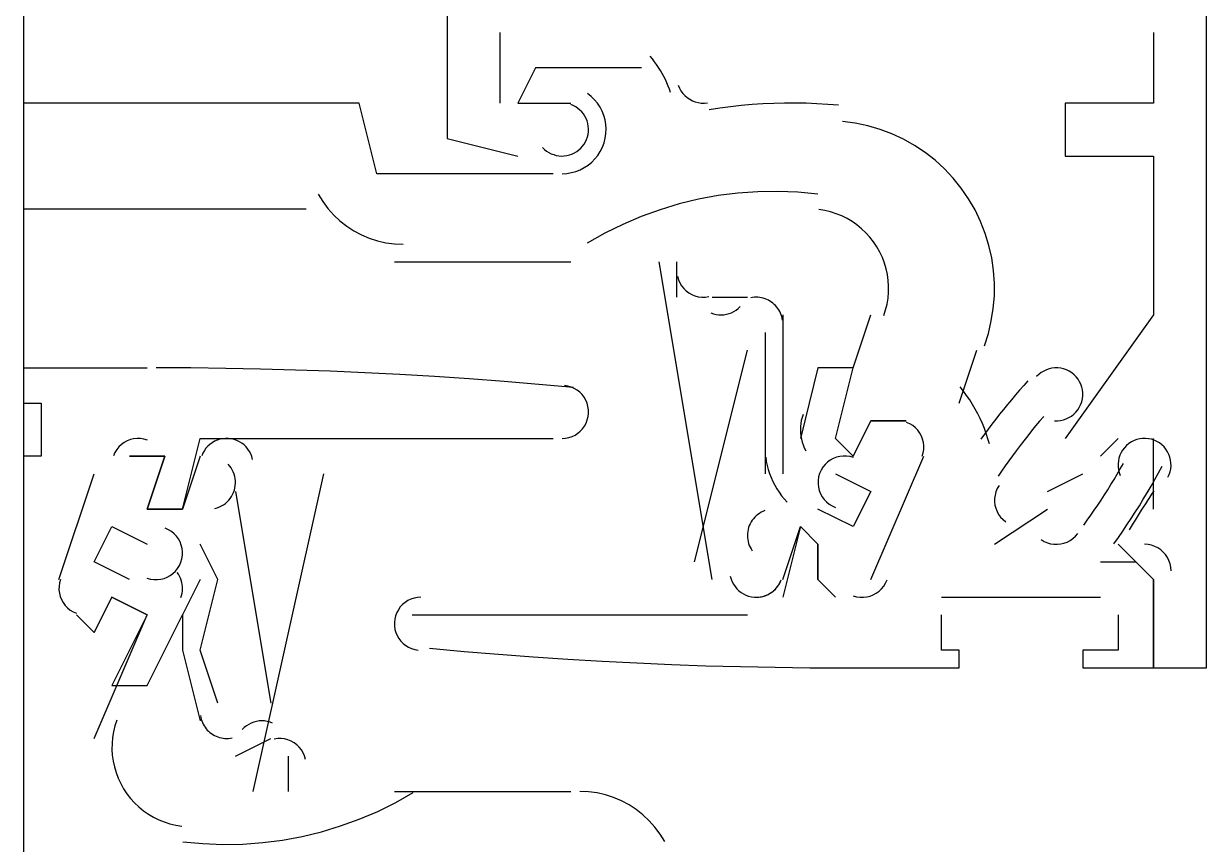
# Model space of a CAD drawing. Header units: millimetres. Extents: x 7649 to 34105, y 3983 to 25377.
# Drawn here: x 30396.74 to 30432.2, y 20746.69 to 20771.29 of the extents above; entities that cross this region are included whole.
import ezdxf

# ---------------------------------------------------------------- set-up
doc = ezdxf.new("R2010")
doc.units = ezdxf.units.MM

msp = doc.modelspace()

# ---------------------------------------------------------------- linework, layer by layer
at = {"layer": 'GEOMETRY', "color": 7}
for p, q in [((30432.19861, 20751.97639), (30432.19861, 20786.90139)), ((30409.44444, 20774.20139), (30409.44444, 20767.85139)), ((30411.03194, 20768.90972), (30411.03194, 20771.02639)), ((30430.61111, 20771.02639), (30430.61111, 20768.90972)), ((30415.59573, 20770.23196), (30415.53006, 20770.31353)), ((30415.65882, 20770.14852), (30415.59573, 20770.23196)), ((30415.71929, 20770.06329), (30415.65882, 20770.14852)), ((30412.09028, 20769.96806), (30411.56111, 20768.90972)), ((30415.26528, 20769.96806), (30412.09028, 20769.96806)), ((30415.7771, 20769.97631), (30415.71929, 20770.06329)), ((30415.83222, 20769.88766), (30415.7771, 20769.97631)), ((30415.88462, 20769.7974), (30415.83222, 20769.88766)), ((30415.93425, 20769.7056), (30415.88462, 20769.7974)), ((30415.98108, 20769.6123), (30415.93425, 20769.7056)), ((30416.02508, 20769.51759), (30415.98108, 20769.6123)), ((30416.06621, 20769.42151), (30416.02508, 20769.51759)), ((30416.10444, 20769.32415), (30416.06621, 20769.42151)), ((30416.36604, 20769.44742), (30416.40239, 20769.35861)), ((30413.75697, 20769.11005), (30413.64463, 20769.19837)), ((30413.85772, 20769.01167), (30413.75697, 20769.11005)), ((30416.13973, 20769.22554), (30416.10444, 20769.32415)), ((30416.40239, 20769.35861), (30416.44822, 20769.27632)), ((30416.44822, 20769.27632), (30416.50273, 20769.20105)), ((30416.50273, 20769.20105), (30416.56508, 20769.13327)), ((30416.56508, 20769.13327), (30416.63445, 20769.0735)), ((30416.63445, 20769.0735), (30416.71001, 20769.02222)), ((30406.79861, 20768.90972), (30396.74444, 20768.90972)), ((30407.32778, 20766.79306), (30406.79861, 20768.90972)), ((30411.56111, 20768.90972), (30413.14861, 20768.90972)), ((30413.22217, 20768.83411), (30413.14634, 20768.86512)), ((30413.29347, 20768.79602), (30413.22217, 20768.83411)), ((30413.35986, 20768.75134), (30413.29347, 20768.79602)), ((30413.421, 20768.70056), (30413.35986, 20768.75134)), ((30413.47651, 20768.64419), (30413.421, 20768.70056)), ((30413.94649, 20768.90434), (30413.85772, 20769.01167)), ((30414.02292, 20768.78915), (30413.94649, 20768.90434)), ((30414.08664, 20768.66722), (30414.02292, 20768.78915)), ((30416.71001, 20769.02222), (30416.79095, 20768.97992)), ((30416.79095, 20768.97992), (30416.87643, 20768.9471)), ((30416.87643, 20768.9471), (30416.96564, 20768.92425)), ((30416.96564, 20768.92425), (30417.05775, 20768.91186)), ((30417.05775, 20768.91186), (30417.15193, 20768.91042)), ((30417.15193, 20768.91042), (30417.24736, 20768.92044)), ((30417.61408, 20768.75581), (30417.29321, 20768.70608)), ((30417.93576, 20768.7986), (30417.61408, 20768.75581)), ((30418.25814, 20768.83443), (30417.93576, 20768.7986)), ((30418.5811, 20768.86332), (30418.25814, 20768.83443)), ((30418.90453, 20768.88526), (30418.5811, 20768.86332)), ((30419.22832, 20768.90023), (30418.90453, 20768.88526)), ((30419.55236, 20768.90825), (30419.22832, 20768.90023)), ((30419.87654, 20768.9093), (30419.55236, 20768.90825)), ((30420.20073, 20768.90337), (30419.87654, 20768.9093)), ((30420.52484, 20768.89048), (30420.20073, 20768.90337)), ((30420.84874, 20768.8706), (30420.52484, 20768.89048)), ((30421.17233, 20768.84375), (30420.84874, 20768.8706)), ((30430.61111, 20768.90972), (30427.96528, 20768.90972)), ((30427.96528, 20768.90972), (30427.96528, 20767.32222)), ((30413.52605, 20768.58272), (30413.47651, 20768.64419)), ((30413.56925, 20768.51663), (30413.52605, 20768.58272)), ((30413.60575, 20768.44644), (30413.56925, 20768.51663)), ((30413.63519, 20768.37262), (30413.60575, 20768.44644)), ((30413.65721, 20768.29568), (30413.63519, 20768.37262)), ((30414.13727, 20768.53964), (30414.08664, 20768.66722)), ((30414.17444, 20768.4075), (30414.13727, 20768.53964)), ((30414.19778, 20768.27192), (30414.17444, 20768.4075)), ((30421.6754, 20768.30753), (30421.29124, 20768.35856)), ((30413.67146, 20768.21611), (30413.65721, 20768.29568)), ((30413.66472, 20767.97237), (30413.67526, 20768.05252)), ((30413.67757, 20768.13441), (30413.67146, 20768.21611)), ((30413.67526, 20768.05252), (30413.67757, 20768.13441)), ((30414.18109, 20767.85548), (30414.20147, 20767.99481)), ((30414.20691, 20768.13399), (30414.19778, 20768.27192)), ((30414.20147, 20767.99481), (30414.20691, 20768.13399)), ((30422.05168, 20768.22777), (30421.6754, 20768.30753)), ((30422.41868, 20768.12015), (30422.05168, 20768.22777)), ((30422.77497, 20767.98553), (30422.41868, 20768.12015)), ((30409.44444, 20767.85139), (30411.56111, 20767.32222)), ((30413.50041, 20767.61584), (30413.54703, 20767.67955)), ((30413.54703, 20767.67955), (30413.58712, 20767.74757)), ((30413.58712, 20767.74757), (30413.62032, 20767.81939)), ((30413.62032, 20767.81939), (30413.6463, 20767.89449)), ((30413.6463, 20767.89449), (30413.66472, 20767.97237)), ((30414.09504, 20767.58336), (30414.14538, 20767.71711)), ((30414.14538, 20767.71711), (30414.18109, 20767.85548)), ((30423.11913, 20767.82479), (30422.77497, 20767.98553)), ((30423.44975, 20767.63879), (30423.11913, 20767.82479)), ((30423.76542, 20767.42841), (30423.44975, 20767.63879)), ((30412.29964, 20767.57882), (30412.35811, 20767.52143)), ((30412.35811, 20767.52143), (30412.42129, 20767.47101)), ((30412.42129, 20767.47101), (30412.48859, 20767.42769)), ((30412.48859, 20767.42769), (30412.55939, 20767.39162)), ((30412.55939, 20767.39162), (30412.63312, 20767.36291)), ((30412.63312, 20767.36291), (30412.70918, 20767.34172)), ((30412.70918, 20767.34172), (30412.78696, 20767.32817)), ((30412.78696, 20767.32817), (30412.86586, 20767.3224)), ((30412.86586, 20767.3224), (30412.9453, 20767.32455)), ((30412.9453, 20767.32455), (30413.02468, 20767.33474)), ((30413.02468, 20767.33474), (30413.1034, 20767.35312)), ((30413.1034, 20767.35312), (30413.18085, 20767.37981)), ((30413.18085, 20767.37981), (30413.25516, 20767.41431)), ((30413.25516, 20767.41431), (30413.32461, 20767.45568)), ((30413.32461, 20767.45568), (30413.38886, 20767.50339)), ((30413.38886, 20767.50339), (30413.44757, 20767.55695)), ((30413.44757, 20767.55695), (30413.50041, 20767.61584)), ((30413.86926, 20767.23304), (30413.95604, 20767.34064)), ((30413.95604, 20767.34064), (30414.03161, 20767.45764)), ((30414.03161, 20767.45764), (30414.09504, 20767.58336)), ((30424.06472, 20767.19451), (30423.76542, 20767.42841)), ((30427.96528, 20767.32222), (30430.61111, 20767.32222)), ((30430.61111, 20767.32222), (30430.61111, 20762.55972)), ((30413.42882, 20766.91038), (30413.55106, 20766.97351)), ((30413.55106, 20766.97351), (30413.66583, 20767.04879)), ((30413.66583, 20767.04879), (30413.77222, 20767.13553)), ((30413.77222, 20767.13553), (30413.86926, 20767.23304)), ((30424.34622, 20766.93797), (30424.06472, 20767.19451)), ((30424.60852, 20766.65964), (30424.34622, 20766.93797)), ((30412.61944, 20766.79306), (30407.32778, 20766.79306)), ((30412.88403, 20766.79306), (30413.02673, 20766.80073)), ((30413.02673, 20766.80073), (30413.16572, 20766.8233)), ((30413.16572, 20766.8233), (30413.30006, 20766.86008)), ((30413.30006, 20766.86008), (30413.42882, 20766.91038)), ((30424.8502, 20766.3604), (30424.60852, 20766.65964)), ((30418.75045, 20766.25312), (30418.15355, 20766.20996)), ((30419.35016, 20766.26328), (30418.75045, 20766.25312)), ((30419.95134, 20766.24015), (30419.35016, 20766.26328)), ((30420.55264, 20766.18345), (30419.95134, 20766.24015)), ((30425.06984, 20766.04112), (30424.8502, 20766.3604)), ((30405.57369, 20766.18003), (30405.71118, 20765.95557)), ((30405.71118, 20765.95557), (30405.86667, 20765.74654)), ((30416.39317, 20765.8853), (30415.82098, 20765.71299)), ((30416.97357, 20766.02576), (30416.39317, 20765.8853)), ((30417.5608, 20766.13407), (30416.97357, 20766.02576)), ((30418.15355, 20766.20996), (30417.5608, 20766.13407)), ((30425.26427, 20765.70589), (30425.06984, 20766.04112)), ((30396.74444, 20765.73472), (30405.21111, 20765.73472)), ((30405.86667, 20765.74654), (30406.03885, 20765.55372)), ((30406.03885, 20765.55372), (30406.2264, 20765.3779)), ((30415.25832, 20765.50911), (30414.70655, 20765.27394)), ((30415.82098, 20765.71299), (30415.25832, 20765.50911)), ((30420.76016, 20765.68833), (30420.58181, 20765.71706)), ((30420.93457, 20765.64651), (30420.76016, 20765.68833)), ((30421.1044, 20765.59201), (30420.93457, 20765.64651)), ((30421.26901, 20765.52524), (30421.1044, 20765.59201)), ((30421.42779, 20765.4466), (30421.26901, 20765.52524)), ((30425.43115, 20765.35933), (30425.26427, 20765.70589)), ((30406.2264, 20765.3779), (30406.42799, 20765.21984)), ((30406.42799, 20765.21984), (30406.6423, 20765.08033)), ((30414.70655, 20765.27394), (30414.167, 20765.00778)), ((30421.58009, 20765.3565), (30421.42779, 20765.4466)), ((30421.72528, 20765.25535), (30421.58009, 20765.3565)), ((30421.86273, 20765.14355), (30421.72528, 20765.25535)), ((30425.5703, 20765.00309), (30425.43115, 20765.35933)), ((30406.6423, 20765.08033), (30406.86802, 20764.96015)), ((30406.86802, 20764.96015), (30407.10383, 20764.86007)), ((30407.10383, 20764.86007), (30407.3484, 20764.78088)), ((30414.167, 20765.00778), (30413.64103, 20764.7109)), ((30421.99181, 20765.0215), (30421.86273, 20765.14355)), ((30422.11189, 20764.88962), (30421.99181, 20765.0215)), ((30422.22234, 20764.74831), (30422.11189, 20764.88962)), ((30425.68154, 20764.63883), (30425.5703, 20765.00309)), ((30407.3484, 20764.78088), (30407.60042, 20764.72335)), ((30407.60042, 20764.72335), (30407.85857, 20764.68826)), ((30407.85857, 20764.68826), (30408.12153, 20764.67639)), ((30422.32252, 20764.59798), (30422.22234, 20764.74831)), ((30422.41103, 20764.4405), (30422.32252, 20764.59798)), ((30425.7647, 20764.26819), (30425.68154, 20764.63883)), ((30407.85694, 20764.14722), (30413.14861, 20764.14722)), ((30417.38194, 20754.62222), (30415.79444, 20764.14722)), ((30416.32361, 20763.08889), (30416.32361, 20764.14722)), ((30422.48685, 20764.27796), (30422.41103, 20764.4405)), ((30422.54989, 20764.11112), (30422.48685, 20764.27796)), ((30422.60008, 20763.94071), (30422.54989, 20764.11112)), ((30425.81959, 20763.89284), (30425.7647, 20764.26819)), ((30422.63735, 20763.7675), (30422.60008, 20763.94071)), ((30422.66161, 20763.59221), (30422.63735, 20763.7675)), ((30425.84604, 20763.51441), (30425.81959, 20763.89284)), ((30416.34091, 20763.7178), (30416.37037, 20763.61394)), ((30416.37037, 20763.61394), (30416.41247, 20763.51728)), ((30416.41247, 20763.51728), (30416.4661, 20763.42852)), ((30416.4661, 20763.42852), (30416.53012, 20763.34842)), ((30422.6728, 20763.41561), (30422.66161, 20763.59221)), ((30422.67084, 20763.23844), (30422.6728, 20763.41561)), ((30425.84387, 20763.13457), (30425.84604, 20763.51441)), ((30416.53012, 20763.34842), (30416.60343, 20763.27768)), ((30416.60343, 20763.27768), (30416.68489, 20763.21705)), ((30416.68489, 20763.21705), (30416.77339, 20763.16725)), ((30416.77339, 20763.16725), (30416.86781, 20763.129)), ((30416.86781, 20763.129), (30416.96702, 20763.10305)), ((30416.96702, 20763.10305), (30417.06991, 20763.09011)), ((30417.06991, 20763.09011), (30417.17534, 20763.09091)), ((30417.17534, 20763.09091), (30417.2822, 20763.10619)), ((30417.38194, 20763.08889), (30418.44028, 20763.08889)), ((30418.59418, 20763.08114), (30418.54002, 20763.07159)), ((30418.64854, 20763.08689), (30418.59418, 20763.08114)), ((30418.70292, 20763.08889), (30418.64854, 20763.08689)), ((30418.75712, 20763.08717), (30418.70292, 20763.08889)), ((30418.81096, 20763.08177), (30418.75712, 20763.08717)), ((30418.86425, 20763.07272), (30418.81096, 20763.08177)), ((30418.91679, 20763.06007), (30418.86425, 20763.07272)), ((30418.96842, 20763.04386), (30418.91679, 20763.06007)), ((30419.01892, 20763.02412), (30418.96842, 20763.04386)), ((30422.62717, 20762.88538), (30422.65566, 20763.06145)), ((30422.65566, 20763.06145), (30422.67084, 20763.23844)), ((30425.8129, 20762.75496), (30425.84387, 20763.13457)), ((30418.03254, 20762.65986), (30418.09948, 20762.7016)), ((30418.09948, 20762.7016), (30418.16252, 20762.75029)), ((30418.16252, 20762.75029), (30418.22109, 20762.80582)), ((30419.06813, 20763.00089), (30419.01892, 20763.02412)), ((30419.11584, 20762.97421), (30419.06813, 20763.00089)), ((30419.16188, 20762.94412), (30419.11584, 20762.97421)), ((30419.20572, 20762.91092), (30419.16188, 20762.94412)), ((30419.24692, 20762.87498), (30419.20572, 20762.91092)), ((30419.28537, 20762.83648), (30419.24692, 20762.87498)), ((30419.32098, 20762.79558), (30419.28537, 20762.83648)), ((30419.35364, 20762.75245), (30419.32098, 20762.79558)), ((30419.38325, 20762.70723), (30419.35364, 20762.75245)), ((30419.40973, 20762.66011), (30419.38325, 20762.70723)), ((30422.53, 20762.53901), (30422.58531, 20762.71099)), ((30422.58531, 20762.71099), (30422.62717, 20762.88538)), ((30425.75296, 20762.37723), (30425.8129, 20762.75496)), ((30417.34911, 20762.61755), (30417.42537, 20762.59114)), ((30417.42537, 20762.59114), (30417.50289, 20762.57279)), ((30417.50289, 20762.57279), (30417.58108, 20762.56239)), ((30417.58108, 20762.56239), (30417.65939, 20762.5598)), ((30417.65939, 20762.5598), (30417.73724, 20762.56491)), ((30417.73724, 20762.56491), (30417.81405, 20762.5776)), ((30417.81405, 20762.5776), (30417.88925, 20762.59774)), ((30417.88925, 20762.59774), (30417.96227, 20762.6252)), ((30417.96227, 20762.6252), (30418.03254, 20762.65986)), ((30419.43296, 20762.61124), (30419.40973, 20762.66011)), ((30419.45284, 20762.56079), (30419.43296, 20762.61124)), ((30419.46928, 20762.50892), (30419.45284, 20762.56079)), ((30419.48218, 20762.4558), (30419.46928, 20762.50892)), ((30419.49144, 20762.40159), (30419.48218, 20762.4558)), ((30419.49861, 20762.55972), (30419.49861, 20759.91389)), ((30421.61528, 20760.97222), (30422.14444, 20762.55972)), ((30425.66386, 20762.00305), (30425.75296, 20762.37723)), ((30430.61111, 20762.55972), (30427.96528, 20758.85556)), ((30418.96944, 20762.03056), (30418.96944, 20760.44306)), ((30425.54542, 20761.63406), (30425.66386, 20762.00305)), ((30416.85278, 20755.15139), (30418.44028, 20761.50139)), ((30424.79028, 20759.91389), (30425.31944, 20761.50139)), ((30396.74444, 20760.97222), (30400.44861, 20760.97222)), ((30401.75761, 20760.96809), (30400.71319, 20760.97222)), ((30402.80188, 20760.9557), (30401.75761, 20760.96809)), ((30403.84596, 20760.93505), (30402.80188, 20760.9557)), ((30404.88979, 20760.90614), (30403.84596, 20760.93505)), ((30405.93333, 20760.86898), (30404.88979, 20760.90614)), ((30420.55694, 20760.97222), (30420.02778, 20758.85556)), ((30421.61528, 20760.97222), (30420.55694, 20760.97222)), ((30421.08611, 20758.85556), (30421.61528, 20760.97222)), ((30427.40262, 20760.91419), (30427.32273, 20760.87655)), ((30427.48575, 20760.94258), (30427.40262, 20760.91419)), ((30427.57128, 20760.9616), (30427.48575, 20760.94258)), ((30427.65839, 20760.97111), (30427.57128, 20760.9616)), ((30427.74623, 20760.97097), (30427.65839, 20760.97111)), ((30427.83398, 20760.96103), (30427.74623, 20760.97097)), ((30427.9208, 20760.94118), (30427.83398, 20760.96103)), ((30428.00586, 20760.91125), (30427.9208, 20760.94118)), ((30428.08833, 20760.87113), (30428.00586, 20760.91125)), ((30406.97652, 20760.82357), (30405.93333, 20760.86898)), ((30408.01932, 20760.76991), (30406.97652, 20760.82357)), ((30409.06169, 20760.70801), (30408.01932, 20760.76991)), ((30410.10356, 20760.63785), (30409.06169, 20760.70801)), ((30411.14489, 20760.55946), (30410.10356, 20760.63785)), ((30412.18564, 20760.47283), (30411.14489, 20760.55946)), ((30426.84834, 20760.58164), (30426.72338, 20760.44157)), ((30427.17601, 20760.77412), (30427.11083, 20760.7096)), ((30427.24692, 20760.82982), (30427.17601, 20760.77412)), ((30427.32273, 20760.87655), (30427.24692, 20760.82982)), ((30428.16566, 20760.82183), (30428.08833, 20760.87113)), ((30428.23565, 20760.76498), (30428.16566, 20760.82183)), ((30428.29798, 20760.70136), (30428.23565, 20760.76498)), ((30428.35234, 20760.63177), (30428.29798, 20760.70136)), ((30428.39841, 20760.55697), (30428.35234, 20760.63177)), ((30428.43586, 20760.47776), (30428.39841, 20760.55697)), ((30413.22575, 20760.37796), (30412.18564, 20760.47283)), ((30413.06237, 20760.42284), (30412.95925, 20760.43948)), ((30413.16028, 20760.39361), (30413.06237, 20760.42284)), ((30413.25217, 20760.35271), (30413.16028, 20760.39361)), ((30413.33725, 20760.30107), (30413.25217, 20760.35271)), ((30413.41473, 20760.2396), (30413.33725, 20760.30107)), ((30413.48379, 20760.16923), (30413.41473, 20760.2396)), ((30418.96944, 20760.44306), (30418.96944, 20757.79722)), ((30424.91708, 20760.27347), (30424.81611, 20760.40007)), ((30425.01327, 20760.14354), (30424.91708, 20760.27347)), ((30426.59973, 20760.30037), (30426.4774, 20760.15805)), ((30426.72338, 20760.44157), (30426.59973, 20760.30037)), ((30428.46438, 20760.39491), (30428.43586, 20760.47776)), ((30428.48366, 20760.3092), (30428.46438, 20760.39491)), ((30428.49336, 20760.22143), (30428.48366, 20760.3092)), ((30428.49318, 20760.13237), (30428.49336, 20760.22143)), ((30396.74444, 20759.91389), (30397.27361, 20759.91389)), ((30397.27361, 20759.91389), (30397.27361, 20758.32639)), ((30413.54365, 20760.09088), (30413.48379, 20760.16923)), ((30413.59351, 20760.00546), (30413.54365, 20760.09088)), ((30413.63255, 20759.91391), (30413.59351, 20760.00546)), ((30413.66, 20759.81715), (30413.63255, 20759.91391)), ((30419.49861, 20759.91389), (30419.49861, 20758.85556)), ((30425.10462, 20760.0104), (30425.01327, 20760.14354)), ((30425.19105, 20759.87421), (30425.10462, 20760.0104)), ((30425.27249, 20759.73509), (30425.19105, 20759.87421)), ((30426.23671, 20759.87008), (30426.11837, 20759.72445)), ((30426.35639, 20760.01461), (30426.23671, 20759.87008)), ((30426.4774, 20760.15805), (30426.35639, 20760.01461)), ((30428.39092, 20759.78637), (30428.4309, 20759.86719)), ((30428.4309, 20759.86719), (30428.4619, 20759.9535)), ((30428.4619, 20759.9535), (30428.4828, 20760.0428)), ((30428.4828, 20760.0428), (30428.49318, 20760.13237)), ((30413.6406, 20759.40868), (30413.66515, 20759.50786)), ((30413.67504, 20759.71609), (30413.66, 20759.81715)), ((30413.66515, 20759.50786), (30413.67688, 20759.61165)), ((30413.67688, 20759.61165), (30413.67504, 20759.71609)), ((30420.07844, 20759.48276), (30420.05593, 20759.39164)), ((30420.10757, 20759.57262), (30420.07844, 20759.48276)), ((30425.34887, 20759.59319), (30425.27249, 20759.73509)), ((30425.42012, 20759.44864), (30425.34887, 20759.59319)), ((30426.00137, 20759.57774), (30425.88573, 20759.42995)), ((30426.11837, 20759.72445), (30426.00137, 20759.57774)), ((30427.32198, 20759.51733), (30427.20014, 20759.37375)), ((30428.00123, 20759.44376), (30428.08055, 20759.4815)), ((30428.08055, 20759.4815), (30428.15505, 20759.52763)), ((30428.15505, 20759.52763), (30428.22403, 20759.58166)), ((30428.22403, 20759.58166), (30428.2868, 20759.64312)), ((30428.2868, 20759.64312), (30428.34266, 20759.71151)), ((30428.34266, 20759.71151), (30428.39092, 20759.78637)), ((30413.43182, 20759.07488), (30413.49883, 20759.14721)), ((30413.49883, 20759.14721), (30413.55656, 20759.22751)), ((30413.55656, 20759.22751), (30413.60411, 20759.31495)), ((30413.60411, 20759.31495), (30413.6406, 20759.40868)), ((30420.03063, 20759.20702), (30420.02779, 20759.11422)), ((30420.04, 20759.29961), (30420.03063, 20759.20702)), ((30420.05593, 20759.39164), (30420.04, 20759.29961)), ((30421.61528, 20758.32639), (30422.14444, 20759.38472)), ((30422.14444, 20759.38472), (30421.61528, 20758.32639)), ((30422.14444, 20759.38472), (30423.20278, 20759.38472)), ((30423.20278, 20759.38472), (30422.14444, 20759.38472)), ((30423.30842, 20759.2932), (30423.20968, 20759.33685)), ((30423.39827, 20759.23803), (30423.30842, 20759.2932)), ((30423.47868, 20759.17256), (30423.39827, 20759.23803)), ((30423.54907, 20759.09799), (30423.47868, 20759.17256)), ((30425.48616, 20759.30159), (30425.42012, 20759.44864)), ((30425.54693, 20759.15217), (30425.48616, 20759.30159)), ((30425.60235, 20759.00052), (30425.54693, 20759.15217)), ((30425.65855, 20759.13119), (30425.54702, 20758.98024)), ((30425.77146, 20759.2811), (30425.65855, 20759.13119)), ((30425.88573, 20759.42995), (30425.77146, 20759.2811)), ((30427.07973, 20759.229), (30426.96075, 20759.0831)), ((30427.20014, 20759.37375), (30427.07973, 20759.229)), ((30427.64951, 20759.38637), (30427.74122, 20759.38572)), ((30427.74122, 20759.38572), (30427.83087, 20759.39539)), ((30427.83087, 20759.39539), (30427.91777, 20759.4149)), ((30427.91777, 20759.4149), (30428.00123, 20759.44376)), ((30399.84858, 20758.78119), (30399.75946, 20758.73251)), ((30399.84858, 20758.78119), (30399.75946, 20758.73251)), ((30399.94316, 20758.81817), (30399.84858, 20758.78119)), ((30399.94316, 20758.81817), (30399.84858, 20758.78119)), ((30400.04199, 20758.84287), (30399.94316, 20758.81817)), ((30400.04199, 20758.84287), (30399.94316, 20758.81817)), ((30400.14385, 20758.85474), (30400.04199, 20758.84287)), ((30400.14385, 20758.85474), (30400.04199, 20758.84287)), ((30400.24753, 20758.85321), (30400.14385, 20758.85474)), ((30400.24753, 20758.85321), (30400.14385, 20758.85474)), ((30400.35183, 20758.83771), (30400.24753, 20758.85321)), ((30400.35183, 20758.83771), (30400.24753, 20758.85321)), ((30400.45552, 20758.80768), (30400.35183, 20758.83771)), ((30400.45552, 20758.80768), (30400.35183, 20758.83771)), ((30401.50694, 20756.73889), (30402.03611, 20758.85556)), ((30402.03611, 20758.85556), (30412.61944, 20758.85556)), ((30402.54748, 20758.80367), (30402.47043, 20758.76953)), ((30402.62811, 20758.82955), (30402.54748, 20758.80367)), ((30402.71172, 20758.84678), (30402.62811, 20758.82955)), ((30402.79766, 20758.85493), (30402.71172, 20758.84678)), ((30402.88533, 20758.85361), (30402.79766, 20758.85493)), ((30402.97232, 20758.84269), (30402.88533, 20758.85361)), ((30403.05629, 20758.82264), (30402.97232, 20758.84269)), ((30403.13668, 20758.79393), (30403.05629, 20758.82264)), ((30403.21292, 20758.75705), (30403.13668, 20758.79393)), ((30412.88403, 20758.85556), (30412.98826, 20758.86235)), ((30412.98826, 20758.86235), (30413.08849, 20758.88217)), ((30413.08849, 20758.88217), (30413.18385, 20758.91417)), ((30413.18385, 20758.91417), (30413.27344, 20758.95752)), ((30413.27344, 20758.95752), (30413.35639, 20759.01137)), ((30413.35639, 20759.01137), (30413.43182, 20759.07488)), ((30419.49861, 20758.85556), (30419.49861, 20757.79722)), ((30420.02779, 20759.11422), (30420.03146, 20759.02155)), ((30420.03146, 20759.02155), (30420.0416, 20758.92937)), ((30420.0416, 20758.92937), (30420.0582, 20758.83802)), ((30420.0582, 20758.83802), (30420.08123, 20758.74786)), ((30421.08611, 20758.85556), (30421.61528, 20758.32639)), ((30421.61528, 20758.32639), (30421.08611, 20758.85556)), ((30423.6089, 20759.01554), (30423.54907, 20759.09799)), ((30423.65758, 20758.92642), (30423.6089, 20759.01554)), ((30423.69456, 20758.83184), (30423.65758, 20758.92642)), ((30423.71926, 20758.73301), (30423.69456, 20758.83184)), ((30425.54702, 20758.98024), (30425.43687, 20758.82825)), ((30425.65236, 20758.84678), (30425.60235, 20759.00052)), ((30425.69687, 20758.69109), (30425.65236, 20758.84678)), ((30426.7271, 20758.78789), (30426.61245, 20758.6386)), ((30426.8432, 20758.93607), (30426.7271, 20758.78789)), ((30426.96075, 20759.0831), (30426.8432, 20758.93607)), ((30429.02361, 20758.32639), (30429.55278, 20758.85556)), ((30430.03215, 20758.79073), (30429.95153, 20758.75034)), ((30430.11578, 20758.82136), (30430.03215, 20758.79073)), ((30430.20158, 20758.84226), (30430.11578, 20758.82136)), ((30430.2887, 20758.85346), (30430.20158, 20758.84226)), ((30430.37631, 20758.855), (30430.2887, 20758.85346)), ((30430.46356, 20758.8469), (30430.37631, 20758.855)), ((30430.5496, 20758.82919), (30430.46356, 20758.8469)), ((30430.63359, 20758.80191), (30430.5496, 20758.82919)), ((30430.61111, 20756.73889), (30430.61111, 20758.85556)), ((30430.71469, 20758.7651), (30430.63359, 20758.80191)), ((30399.4818, 20758.43203), (30399.43815, 20758.33329)), ((30399.4818, 20758.43203), (30399.43815, 20758.33329)), ((30399.53697, 20758.52188), (30399.4818, 20758.43203)), ((30399.53697, 20758.52188), (30399.4818, 20758.43203)), ((30399.60244, 20758.60229), (30399.53697, 20758.52188)), ((30399.60244, 20758.60229), (30399.53697, 20758.52188)), ((30399.67701, 20758.67269), (30399.60244, 20758.60229)), ((30399.67701, 20758.67269), (30399.60244, 20758.60229)), ((30399.75946, 20758.73251), (30399.67701, 20758.67269)), ((30399.75946, 20758.73251), (30399.67701, 20758.67269)), ((30402.16087, 20758.48911), (30402.11845, 20758.41391)), ((30402.21062, 20758.55847), (30402.16087, 20758.48911)), ((30402.26707, 20758.6216), (30402.21062, 20758.55847)), ((30402.3296, 20758.67809), (30402.26707, 20758.6216)), ((30402.3976, 20758.72753), (30402.3296, 20758.67809)), ((30402.47043, 20758.76953), (30402.3976, 20758.72753)), ((30403.28445, 20758.7125), (30403.21292, 20758.75705)), ((30403.35072, 20758.66076), (30403.28445, 20758.7125)), ((30403.41116, 20758.60232), (30403.35072, 20758.66076)), ((30403.46521, 20758.53766), (30403.41116, 20758.60232)), ((30403.51231, 20758.46728), (30403.46521, 20758.53766)), ((30403.5519, 20758.39166), (30403.51231, 20758.46728)), ((30420.08123, 20758.74786), (30420.11066, 20758.65922)), ((30420.11066, 20758.65922), (30420.14647, 20758.57246)), ((30420.14647, 20758.57246), (30420.18862, 20758.48792)), ((30423.68407, 20758.31948), (30423.7141, 20758.42317)), ((30423.7141, 20758.42317), (30423.7296, 20758.52747)), ((30423.73113, 20758.63115), (30423.71926, 20758.73301)), ((30423.7296, 20758.52747), (30423.73113, 20758.63115)), ((30426.49926, 20758.4882), (30426.38754, 20758.3367)), ((30426.61245, 20758.6386), (30426.49926, 20758.4882)), ((30429.643, 20758.42945), (30429.60672, 20758.34945)), ((30429.68816, 20758.50534), (30429.643, 20758.42945)), ((30429.74199, 20758.57629), (30429.68816, 20758.50534)), ((30429.80427, 20758.6415), (30429.74199, 20758.57629)), ((30429.87477, 20758.70015), (30429.80427, 20758.6415)), ((30429.95153, 20758.75034), (30429.87477, 20758.70015)), ((30430.79205, 20758.71877), (30430.71469, 20758.7651)), ((30430.86483, 20758.66297), (30430.79205, 20758.71877)), ((30430.93074, 20758.5992), (30430.86483, 20758.66297)), ((30430.98795, 20758.52951), (30430.93074, 20758.5992)), ((30431.03631, 20758.45471), (30430.98795, 20758.52951)), ((30431.07565, 20758.37565), (30431.03631, 20758.45471)), ((30397.27361, 20758.32639), (30396.74444, 20758.32639)), ((30400.97778, 20758.32639), (30399.91944, 20758.32639)), ((30399.91944, 20758.32639), (30400.97778, 20758.32639)), ((30400.44861, 20756.73889), (30400.97778, 20758.32639)), ((30400.97778, 20758.32639), (30400.44861, 20756.73889)), ((30402.03611, 20758.32639), (30401.50694, 20756.73889)), ((30402.11845, 20758.41391), (30402.08398, 20758.33329)), ((30402.92067, 20758.02831), (30402.87388, 20758.08172)), ((30403.58342, 20758.31128), (30403.5519, 20758.39166)), ((30403.60631, 20758.22665), (30403.58342, 20758.31128)), ((30418.9884, 20758.2911), (30419.00778, 20758.1654)), ((30419.00778, 20758.1654), (30419.03374, 20758.04136)), ((30420.76911, 20758.07312), (30420.70363, 20757.99271)), ((30420.84367, 20758.14352), (30420.76911, 20758.07312)), ((30420.92613, 20758.20334), (30420.84367, 20758.14352)), ((30421.01525, 20758.25202), (30420.92613, 20758.20334)), ((30421.10983, 20758.289), (30421.01525, 20758.25202)), ((30421.20866, 20758.31371), (30421.10983, 20758.289)), ((30421.31052, 20758.32558), (30421.20866, 20758.31371)), ((30421.4142, 20758.32404), (30421.31052, 20758.32558)), ((30421.51849, 20758.30855), (30421.4142, 20758.32404)), ((30421.62218, 20758.27852), (30421.51849, 20758.30855)), ((30422.14444, 20754.62222), (30423.73194, 20758.32639)), ((30426.2773, 20758.18411), (30426.16854, 20758.03044)), ((30426.38754, 20758.3367), (30426.2773, 20758.18411)), ((30429.56167, 20758.18037), (30429.55334, 20758.09292)), ((30429.55334, 20758.09292), (30429.55476, 20758.00463)), ((30429.57953, 20758.26615), (30429.56167, 20758.18037)), ((30429.60672, 20758.34945), (30429.57953, 20758.26615)), ((30429.61949, 20757.94432), (30429.71035, 20758.10376)), ((30431.10583, 20758.29316), (30431.07565, 20758.37565)), ((30431.12669, 20758.20805), (30431.10583, 20758.29316)), ((30431.13807, 20758.12117), (30431.12669, 20758.20805)), ((30431.13982, 20758.03335), (30431.13807, 20758.12117)), ((30397.80278, 20754.62222), (30398.86111, 20757.79722)), ((30397.80278, 20754.62222), (30398.86111, 20757.79722)), ((30402.96209, 20757.97152), (30402.92067, 20758.02831)), ((30402.99807, 20757.91176), (30402.96209, 20757.97152)), ((30403.02851, 20757.84941), (30402.99807, 20757.91176)), ((30403.05331, 20757.78487), (30403.02851, 20757.84941)), ((30403.07237, 20757.71854), (30403.05331, 20757.78487)), ((30403.0856, 20757.6508), (30403.07237, 20757.71854)), ((30403.62361, 20748.27222), (30405.74028, 20757.79722)), ((30419.03374, 20758.04136), (30419.06616, 20757.91921)), ((30419.06616, 20757.91921), (30419.10493, 20757.7992)), ((30419.10493, 20757.7992), (30419.14993, 20757.68157)), ((30420.60482, 20757.80413), (30420.57479, 20757.70044)), ((30420.64847, 20757.90286), (30420.60482, 20757.80413)), ((30420.70363, 20757.99271), (30420.64847, 20757.90286)), ((30421.08611, 20757.79722), (30422.14444, 20757.26806)), ((30426.06127, 20757.8757), (30425.9555, 20757.71991)), ((30426.16854, 20758.03044), (30426.06127, 20757.8757)), ((30427.43611, 20757.26806), (30428.49444, 20757.79722)), ((30429.43327, 20757.62811), (30429.52712, 20757.78576)), ((30429.52712, 20757.78576), (30429.61949, 20757.94432)), ((30429.55476, 20758.00463), (30429.56615, 20757.91629)), ((30429.56615, 20757.91629), (30429.58773, 20757.82874)), ((30429.58773, 20757.82874), (30429.61971, 20757.74279)), ((30430.65383, 20757.62237), (30430.76426, 20757.82192)), ((30430.76426, 20757.82192), (30430.87247, 20758.02272)), ((30431.04738, 20757.68918), (30431.08571, 20757.77249)), ((30431.08571, 20757.77249), (30431.1138, 20757.85818)), ((30431.1138, 20757.85818), (30431.13178, 20757.9454)), ((30431.13178, 20757.9454), (30431.13982, 20758.03335)), ((30403.06104, 20757.30481), (30403.07837, 20757.37367)), ((30403.07837, 20757.37367), (30403.08939, 20757.44309)), ((30403.09292, 20757.58205), (30403.0856, 20757.6508)), ((30403.08939, 20757.44309), (30403.09421, 20757.51268)), ((30403.09421, 20757.51268), (30403.09292, 20757.58205)), ((30419.14993, 20757.68157), (30419.20106, 20757.56657)), ((30419.20106, 20757.56657), (30419.25818, 20757.45442)), ((30419.25818, 20757.45442), (30419.3212, 20757.34537)), ((30420.55929, 20757.59614), (30420.55776, 20757.49246)), ((30420.55776, 20757.49246), (30420.56963, 20757.3906)), ((30420.57479, 20757.70044), (30420.55929, 20757.59614)), ((30420.56963, 20757.3906), (30420.59433, 20757.29177)), ((30425.93008, 20757.35394), (30425.89025, 20757.25775)), ((30425.98349, 20757.4461), (30425.93008, 20757.35394)), ((30429.24111, 20757.31553), (30429.33793, 20757.47136)), ((30429.33793, 20757.47136), (30429.43327, 20757.62811)), ((30430.42633, 20757.22711), (30430.54118, 20757.4241)), ((30430.54118, 20757.4241), (30430.65383, 20757.62237)), ((30402.843, 20756.95303), (30402.8913, 20757.00233)), ((30402.8913, 20757.00233), (30402.93521, 20757.05573)), ((30402.93521, 20757.05573), (30402.97444, 20757.11295)), ((30402.97444, 20757.11295), (30403.00868, 20757.17373)), ((30403.00868, 20757.17373), (30403.03765, 20757.23777)), ((30403.03765, 20757.23777), (30403.06104, 20757.30481)), ((30403.09444, 20757.26806), (30404.15278, 20750.91806)), ((30419.3212, 20757.34537), (30419.38999, 20757.23967)), ((30419.38999, 20757.23967), (30419.46444, 20757.13756)), ((30419.46444, 20757.13756), (30419.54444, 20757.03927)), ((30419.54444, 20757.03927), (30419.62987, 20756.94504)), ((30420.59433, 20757.29177), (30420.63131, 20757.19719)), ((30420.63131, 20757.19719), (30420.67999, 20757.10807)), ((30420.67999, 20757.10807), (30420.73981, 20757.02562)), ((30420.73981, 20757.02562), (30420.81021, 20756.95105)), ((30422.14444, 20757.26806), (30421.61528, 20756.20972)), ((30425.85039, 20757.05838), (30425.8499, 20756.95772)), ((30425.86377, 20757.15881), (30425.85039, 20757.05838)), ((30425.89025, 20757.25775), (30425.86377, 20757.15881)), ((30428.94183, 20756.85367), (30429.04305, 20757.00667)), ((30429.04305, 20757.00667), (30429.14281, 20757.16063)), ((30429.14281, 20757.16063), (30429.24111, 20757.31553)), ((30430.19008, 20756.83709), (30430.3093, 20757.03144)), ((30430.3093, 20757.03144), (30430.42633, 20757.22711)), ((30430.4952, 20757.088), (30430.43297, 20756.99133)), ((30430.55766, 20757.18453), (30430.4952, 20757.088)), ((30430.62035, 20757.28091), (30430.55766, 20757.18453)), ((30401.50694, 20756.73889), (30400.44861, 20756.73889)), ((30400.44861, 20756.73889), (30401.50694, 20756.73889)), ((30402.4775, 20756.75883), (30402.54595, 20756.77772)), ((30402.54595, 20756.77772), (30402.61177, 20756.80237)), ((30402.61177, 20756.80237), (30402.67469, 20756.8325)), ((30402.67469, 20756.8325), (30402.73439, 20756.86784)), ((30402.73439, 20756.86784), (30402.79059, 20756.9081)), ((30402.79059, 20756.9081), (30402.843, 20756.95303)), ((30418.90573, 20756.66782), (30418.85123, 20756.64049)), ((30418.96261, 20756.69104), (30418.90573, 20756.66782)), ((30421.61528, 20756.20972), (30420.55694, 20756.73889)), ((30420.81021, 20756.95105), (30420.89062, 20756.88558)), ((30420.89062, 20756.88558), (30420.98047, 20756.83041)), ((30420.98047, 20756.83041), (30421.07921, 20756.78676)), ((30425.84861, 20755.68056), (30427.43611, 20756.73889)), ((30425.8499, 20756.95772), (30425.86204, 20756.85811)), ((30425.86204, 20756.85811), (30425.88658, 20756.76081)), ((30425.88658, 20756.76081), (30425.92329, 20756.66708)), ((30425.92329, 20756.66708), (30425.97192, 20756.5782)), ((30428.73503, 20756.55055), (30428.83915, 20756.70162)), ((30428.83915, 20756.70162), (30428.94183, 20756.85367)), ((30429.94516, 20756.45246), (30430.0687, 20756.6441)), ((30430.0687, 20756.6441), (30430.19008, 20756.83709)), ((30430.24763, 20756.70043), (30430.18631, 20756.60318)), ((30430.30918, 20756.79754), (30430.24763, 20756.70043)), ((30430.37096, 20756.89451), (30430.30918, 20756.79754)), ((30430.43297, 20756.99133), (30430.37096, 20756.89451)), ((30418.52254, 20756.29705), (30418.49763, 20756.24139)), ((30418.55147, 20756.35032), (30418.52254, 20756.29705)), ((30418.58425, 20756.40103), (30418.55147, 20756.35032)), ((30418.62067, 20756.44896), (30418.58425, 20756.40103)), ((30418.66057, 20756.49395), (30418.62067, 20756.44896)), ((30418.70376, 20756.53578), (30418.66057, 20756.49395)), ((30418.75006, 20756.57428), (30418.70376, 20756.53578)), ((30418.79927, 20756.60925), (30418.75006, 20756.57428)), ((30418.85123, 20756.64049), (30418.79927, 20756.60925)), ((30425.97192, 20756.5782), (30426.03225, 20756.49543)), ((30426.03225, 20756.49543), (30426.10404, 20756.42004)), ((30426.10404, 20756.42004), (30426.18706, 20756.35329)), ((30428.52247, 20756.25136), (30428.62947, 20756.40046)), ((30428.62947, 20756.40046), (30428.73503, 20756.55055)), ((30429.81947, 20756.26221), (30429.94516, 20756.45246)), ((30430.00372, 20756.31055), (30429.94331, 20756.21272)), ((30430.06435, 20756.40824), (30430.00372, 20756.31055)), ((30430.12522, 20756.50578), (30430.06435, 20756.40824)), ((30430.18631, 20756.60318), (30430.12522, 20756.50578)), ((30398.86111, 20755.15139), (30399.39028, 20756.20972)), ((30399.39028, 20756.20972), (30400.44861, 20755.68056)), ((30401.08342, 20756.1182), (30400.98468, 20756.16185)), ((30401.17327, 20756.06303), (30401.08342, 20756.1182)), ((30401.25368, 20755.99756), (30401.17327, 20756.06303)), ((30401.32407, 20755.92299), (30401.25368, 20755.99756)), ((30418.44247, 20756.00415), (30418.44027, 20755.94382)), ((30418.44027, 20755.94382), (30418.44266, 20755.88366)), ((30418.44928, 20756.06439), (30418.44247, 20756.00415)), ((30418.46075, 20756.12428), (30418.44928, 20756.06439)), ((30418.47693, 20756.18355), (30418.46075, 20756.12428)), ((30418.49763, 20756.24139), (30418.47693, 20756.18355)), ((30420.02778, 20756.20972), (30419.49861, 20754.09306)), ((30419.49861, 20754.62222), (30420.02778, 20756.20972)), ((30420.55694, 20755.68056), (30420.02778, 20756.20972)), ((30420.02778, 20756.20972), (30420.55694, 20755.68056)), ((30428.27512, 20755.92639), (30428.34337, 20756.00846)), ((30429.56171, 20755.88593), (30429.69165, 20756.07336)), ((30429.69165, 20756.07336), (30429.81947, 20756.26221)), ((30429.94331, 20756.21272), (30429.88314, 20756.11475)), ((30401.3839, 20755.84054), (30401.32407, 20755.92299)), ((30401.43258, 20755.75142), (30401.3839, 20755.84054)), ((30401.46956, 20755.65684), (30401.43258, 20755.75142)), ((30401.49426, 20755.55801), (30401.46956, 20755.65684)), ((30402.56528, 20754.62222), (30402.03611, 20755.68056)), ((30418.44266, 20755.88366), (30418.44959, 20755.82393)), ((30418.44959, 20755.82393), (30418.46101, 20755.7649)), ((30418.46101, 20755.7649), (30418.47689, 20755.70682)), ((30418.47689, 20755.70682), (30418.4972, 20755.64996)), ((30418.4972, 20755.64996), (30418.52187, 20755.59459)), ((30418.52187, 20755.59459), (30418.55089, 20755.54096)), ((30420.55694, 20754.62222), (30420.55694, 20755.68056)), ((30420.55694, 20755.68056), (30420.55694, 20754.62222)), ((30427.24539, 20755.82412), (30427.3367, 20755.76883)), ((30427.3367, 20755.76883), (30427.43231, 20755.72711)), ((30427.43231, 20755.72711), (30427.53093, 20755.69872)), ((30427.53093, 20755.69872), (30427.63129, 20755.68347)), ((30427.63129, 20755.68347), (30427.73212, 20755.68114)), ((30427.73212, 20755.68114), (30427.83212, 20755.69151)), ((30427.83212, 20755.69151), (30427.93003, 20755.71437)), ((30427.93003, 20755.71437), (30428.02456, 20755.7495)), ((30428.02456, 20755.7495), (30428.11444, 20755.79669)), ((30428.11444, 20755.79669), (30428.19839, 20755.85572)), ((30428.19839, 20755.85572), (30428.27512, 20755.92639)), ((30429.42966, 20755.69993), (30429.56171, 20755.88593)), ((30429.55278, 20755.68056), (30430.61111, 20754.62222)), ((30430.45424, 20755.67331), (30430.34653, 20755.68056)), ((30430.55754, 20755.6522), (30430.45424, 20755.67331)), ((30430.65549, 20755.61818), (30430.55754, 20755.6522)), ((30430.74715, 20755.57219), (30430.65549, 20755.61818)), ((30401.45907, 20755.14448), (30401.4891, 20755.24817)), ((30401.4891, 20755.24817), (30401.5046, 20755.35247)), ((30401.50613, 20755.45615), (30401.49426, 20755.55801)), ((30401.5046, 20755.35247), (30401.50613, 20755.45615)), ((30418.55089, 20755.54096), (30418.5842, 20755.48934)), ((30430.83157, 20755.51517), (30430.74715, 20755.57219)), ((30430.90779, 20755.44807), (30430.83157, 20755.51517)), ((30430.97489, 20755.37184), (30430.90779, 20755.44807)), ((30431.03191, 20755.28743), (30430.97489, 20755.37184)), ((30431.0779, 20755.19577), (30431.03191, 20755.28743)), ((30399.91944, 20754.62222), (30398.86111, 20755.15139)), ((30401.22021, 20754.80509), (30401.29478, 20754.87549)), ((30401.29478, 20754.87549), (30401.36026, 20754.9559)), ((30401.36026, 20754.9559), (30401.41542, 20755.04575)), ((30401.41542, 20755.04575), (30401.45907, 20755.14448)), ((30429.02361, 20755.15139), (30430.08194, 20755.15139)), ((30431.11192, 20755.09782), (30431.0779, 20755.19577)), ((30431.13303, 20754.99451), (30431.11192, 20755.09782)), ((30431.14028, 20754.88681), (30431.13303, 20754.99451)), ((30397.82062, 20754.52544), (30397.80512, 20754.42114)), ((30397.82062, 20754.52544), (30397.80512, 20754.42114)), ((30397.85065, 20754.62913), (30397.82062, 20754.52544)), ((30397.85065, 20754.62913), (30397.82062, 20754.52544)), ((30400.44171, 20754.6701), (30400.5454, 20754.64007)), ((30400.5454, 20754.64007), (30400.64969, 20754.62457)), ((30400.64969, 20754.62457), (30400.75337, 20754.62303)), ((30400.75337, 20754.62303), (30400.85523, 20754.6349)), ((30400.85523, 20754.6349), (30400.95406, 20754.65961)), ((30400.95406, 20754.65961), (30401.04864, 20754.69659)), ((30401.04864, 20754.69659), (30401.13776, 20754.74527)), ((30401.13776, 20754.74527), (30401.22021, 20754.80509)), ((30401.38396, 20754.78204), (30401.34577, 20754.83711)), ((30401.4171, 20754.72448), (30401.38396, 20754.78204)), ((30401.44513, 20754.66476), (30401.4171, 20754.72448)), ((30401.46801, 20754.60323), (30401.44513, 20754.66476)), ((30401.48566, 20754.54022), (30401.46801, 20754.60323)), ((30401.49806, 20754.47606), (30401.48566, 20754.54022)), ((30402.03611, 20754.62222), (30401.50694, 20753.56389)), ((30402.03611, 20752.50556), (30402.56528, 20754.62222)), ((30417.92841, 20754.72196), (30417.9513, 20754.63733)), ((30417.9513, 20754.63733), (30417.98283, 20754.55695)), ((30417.98283, 20754.55695), (30418.02242, 20754.48133)), ((30419.37385, 20754.4595), (30419.41627, 20754.5347)), ((30419.37903, 20754.46775), (30419.41846, 20754.53917)), ((30419.41627, 20754.5347), (30419.45074, 20754.61532)), ((30419.41846, 20754.53917), (30419.45074, 20754.61532)), ((30421.08611, 20754.09306), (30420.55694, 20754.62222)), ((30420.55694, 20754.62222), (30421.08611, 20754.09306)), ((30422.52692, 20754.42673), (30422.58209, 20754.51658)), ((30422.58209, 20754.51658), (30422.62574, 20754.61532)), ((30430.61111, 20754.62222), (30430.61111, 20751.97639)), ((30430.61111, 20751.97639), (30430.61111, 20754.62222)), ((30397.80512, 20754.42114), (30397.80359, 20754.31746)), ((30397.80512, 20754.42114), (30397.80359, 20754.31746)), ((30397.80359, 20754.31746), (30397.81546, 20754.2156)), ((30397.80359, 20754.31746), (30397.81546, 20754.2156)), ((30397.81546, 20754.2156), (30397.84017, 20754.11677)), ((30397.81546, 20754.2156), (30397.84017, 20754.11677)), ((30401.47932, 20754.15004), (30401.494, 20754.21482)), ((30401.494, 20754.21482), (30401.50317, 20754.28015)), ((30401.50514, 20754.41111), (30401.49806, 20754.47606)), ((30401.50317, 20754.28015), (30401.50686, 20754.34569)), ((30401.50686, 20754.34569), (30401.50514, 20754.41111)), ((30418.02242, 20754.48133), (30418.06952, 20754.41095)), ((30418.06952, 20754.41095), (30418.12357, 20754.34629)), ((30418.12357, 20754.34629), (30418.184, 20754.28785)), ((30418.184, 20754.28785), (30418.25027, 20754.23611)), ((30418.25027, 20754.23611), (30418.3218, 20754.19156)), ((30418.3218, 20754.19156), (30418.39804, 20754.15469)), ((30418.98724, 20754.14494), (30419.06429, 20754.17909)), ((30419.02118, 20754.15878), (30419.09269, 20754.19424)), ((30419.06429, 20754.17909), (30419.13712, 20754.22108)), ((30419.09269, 20754.19424), (30419.16013, 20754.2366)), ((30419.13712, 20754.22108), (30419.20512, 20754.27053)), ((30419.16013, 20754.2366), (30419.22301, 20754.28549)), ((30419.20512, 20754.27053), (30419.26765, 20754.32701)), ((30419.22301, 20754.28549), (30419.28079, 20754.34055)), ((30419.26765, 20754.32701), (30419.32411, 20754.39014)), ((30419.28079, 20754.34055), (30419.33297, 20754.40143)), ((30419.32411, 20754.39014), (30419.37385, 20754.4595)), ((30419.33297, 20754.40143), (30419.37903, 20754.46775)), ((30422.12073, 20754.13044), (30422.21531, 20754.16742)), ((30422.21531, 20754.16742), (30422.30443, 20754.2161)), ((30422.30443, 20754.2161), (30422.38688, 20754.27593)), ((30422.38688, 20754.27593), (30422.46145, 20754.34632)), ((30422.46145, 20754.34632), (30422.52692, 20754.42673)), ((30397.84017, 20754.11677), (30397.87714, 20754.02219)), ((30397.84017, 20754.11677), (30397.87714, 20754.02219)), ((30397.87714, 20754.02219), (30397.92582, 20753.93307)), ((30397.87714, 20754.02219), (30397.92582, 20753.93307)), ((30397.92582, 20753.93307), (30397.98565, 20753.85062)), ((30397.92582, 20753.93307), (30397.98565, 20753.85062)), ((30397.98565, 20753.85062), (30398.05605, 20753.77605)), ((30397.98565, 20753.85062), (30398.05605, 20753.77605)), ((30398.86111, 20753.03472), (30399.39028, 20754.09306)), ((30399.39028, 20754.09306), (30398.86111, 20753.03472)), ((30399.39028, 20754.09306), (30400.44861, 20753.56389)), ((30400.44861, 20753.56389), (30399.39028, 20754.09306)), ((30401.45907, 20754.08615), (30401.47932, 20754.15004)), ((30408.10282, 20753.87365), (30408.0358, 20753.8013)), ((30408.17825, 20753.93718), (30408.10282, 20753.87365)), ((30408.26121, 20753.99105), (30408.17825, 20753.93718)), ((30408.35082, 20754.03441), (30408.26121, 20753.99105)), ((30408.44619, 20754.06643), (30408.35082, 20754.03441)), ((30408.54644, 20754.08626), (30408.44619, 20754.06643)), ((30408.65069, 20754.09306), (30408.54644, 20754.08626)), ((30418.39804, 20754.15469), (30418.47843, 20754.12598)), ((30418.47843, 20754.12598), (30418.5624, 20754.10592)), ((30418.5624, 20754.10592), (30418.64939, 20754.095)), ((30418.64939, 20754.095), (30418.73706, 20754.09368)), ((30418.70486, 20754.09306), (30418.78745, 20754.09734)), ((30418.73706, 20754.09368), (30418.82301, 20754.10184)), ((30418.78745, 20754.09734), (30418.86805, 20754.10997)), ((30418.82301, 20754.10184), (30418.90661, 20754.11906)), ((30418.86805, 20754.10997), (30418.94613, 20754.13056)), ((30418.90661, 20754.11906), (30418.98724, 20754.14494)), ((30418.94613, 20754.13056), (30419.02118, 20754.15878)), ((30421.60837, 20754.14093), (30421.71206, 20754.1109)), ((30421.71206, 20754.1109), (30421.81636, 20754.0954)), ((30421.81636, 20754.0954), (30421.92004, 20754.09387)), ((30421.92004, 20754.09387), (30422.0219, 20754.10574)), ((30422.0219, 20754.10574), (30422.12073, 20754.13044)), ((30424.26111, 20754.09306), (30429.02361, 20754.09306)), ((30398.05605, 20753.77605), (30398.13645, 20753.71058)), ((30398.05605, 20753.77605), (30398.13645, 20753.71058)), ((30398.13645, 20753.71058), (30398.22631, 20753.65541)), ((30398.13645, 20753.71058), (30398.22631, 20753.65541)), ((30398.22631, 20753.65541), (30398.32504, 20753.61176)), ((30398.22631, 20753.65541), (30398.32504, 20753.61176)), ((30398.33194, 20753.56389), (30398.86111, 20753.03472)), ((30398.86111, 20753.03472), (30398.33194, 20753.56389)), ((30398.86111, 20749.85972), (30400.44861, 20753.56389)), ((30400.44861, 20753.56389), (30399.39028, 20751.44722)), ((30400.44861, 20751.44722), (30401.50694, 20753.56389)), ((30401.50694, 20753.56389), (30401.50694, 20752.50556)), ((30407.89406, 20753.53976), (30407.86953, 20753.44055)), ((30407.93054, 20753.63351), (30407.89406, 20753.53976)), ((30407.97808, 20753.72097), (30407.93054, 20753.63351)), ((30408.0358, 20753.8013), (30407.97808, 20753.72097)), ((30408.38611, 20753.56389), (30418.44028, 20753.56389)), ((30424.26111, 20752.50556), (30424.26111, 20753.56389)), ((30429.55278, 20753.56389), (30429.55278, 20752.50556)), ((30407.86953, 20753.44055), (30407.85783, 20753.33673)), ((30407.85783, 20753.33673), (30407.8597, 20753.23228)), ((30407.8597, 20753.23228), (30407.87478, 20753.1312)), ((30407.87478, 20753.1312), (30407.90226, 20753.03443)), ((30407.90226, 20753.03443), (30407.94135, 20752.94287)), ((30407.94135, 20752.94287), (30407.99125, 20752.85746)), ((30407.99125, 20752.85746), (30408.05115, 20752.77912)), ((30408.05115, 20752.77912), (30408.12026, 20752.70877)), ((30401.50694, 20752.50556), (30402.03611, 20750.38889)), ((30402.56528, 20750.91806), (30402.03611, 20752.50556)), ((30408.12026, 20752.70877), (30408.19778, 20752.64733)), ((30408.19778, 20752.64733), (30408.2829, 20752.59571)), ((30408.2829, 20752.59571), (30408.37484, 20752.55486)), ((30408.37484, 20752.55486), (30408.47278, 20752.52567)), ((30408.47278, 20752.52567), (30408.57592, 20752.50909)), ((30408.91375, 20752.56347), (30409.9476, 20752.46975)), ((30409.9476, 20752.46975), (30410.98209, 20752.38416)), ((30424.79028, 20752.50556), (30424.26111, 20752.50556)), ((30424.79028, 20751.97639), (30424.79028, 20752.50556)), ((30429.55278, 20752.50556), (30428.49444, 20752.50556)), ((30428.49444, 20752.50556), (30428.49444, 20751.97639)), ((30410.98209, 20752.38416), (30412.01714, 20752.30671)), ((30412.01714, 20752.30671), (30413.05273, 20752.23741)), ((30413.05273, 20752.23741), (30414.0888, 20752.17625)), ((30414.0888, 20752.17625), (30415.1253, 20752.12324)), ((30415.1253, 20752.12324), (30416.16218, 20752.07838)), ((30416.16218, 20752.07838), (30417.1994, 20752.04167)), ((30417.1994, 20752.04167), (30418.23691, 20752.01311)), ((30418.23691, 20752.01311), (30419.27466, 20751.99271)), ((30419.27466, 20751.99271), (30420.31261, 20751.98047)), ((30420.31261, 20751.98047), (30421.35069, 20751.97639)), ((30421.08611, 20751.97639), (30424.79028, 20751.97639)), ((30428.49444, 20751.97639), (30430.61111, 20751.97639)), ((30430.61111, 20751.97639), (30432.19861, 20751.97639)), ((30399.39028, 20751.44722), (30400.44861, 20751.44722)), ((30399.53389, 20750.4096), (30399.47858, 20750.23762)), ((30402.04328, 20750.54703), (30402.05254, 20750.49281)), ((30402.05254, 20750.49281), (30402.06544, 20750.43969)), ((30402.06544, 20750.43969), (30402.08188, 20750.38782)), ((30402.08188, 20750.38782), (30402.10177, 20750.33737)), ((30402.10177, 20750.33737), (30402.12499, 20750.2885)), ((30402.12499, 20750.2885), (30402.15147, 20750.24138)), ((30403.49143, 20750.28267), (30403.42172, 20750.23742)), ((30403.56494, 20750.32012), (30403.49143, 20750.28267)), ((30403.64156, 20750.34961), (30403.56494, 20750.32012)), ((30403.72064, 20750.371), (30403.64156, 20750.34961)), ((30403.80149, 20750.38415), (30403.72064, 20750.371)), ((30403.88346, 20750.38891), (30403.80149, 20750.38415)), ((30403.96586, 20750.38513), (30403.88346, 20750.38891)), ((30404.04804, 20750.37268), (30403.96586, 20750.38513)), ((30404.12931, 20750.3514), (30404.04804, 20750.37268)), ((30404.20902, 20750.32116), (30404.12931, 20750.3514)), ((30399.43672, 20750.06323), (30399.40823, 20749.88716)), ((30399.47858, 20750.23762), (30399.43672, 20750.06323)), ((30402.15147, 20750.24138), (30402.18108, 20750.19617)), ((30402.18108, 20750.19617), (30402.21375, 20750.15303)), ((30402.21375, 20750.15303), (30402.24935, 20750.11213)), ((30402.24935, 20750.11213), (30402.2878, 20750.07363)), ((30402.2878, 20750.07363), (30402.329, 20750.03769)), ((30402.329, 20750.03769), (30402.37285, 20750.00449)), ((30402.37285, 20750.00449), (30402.41888, 20749.9744)), ((30402.41888, 20749.9744), (30402.46659, 20749.94772)), ((30402.46659, 20749.94772), (30402.5158, 20749.92449)), ((30402.5158, 20749.92449), (30402.56631, 20749.90475)), ((30403.35647, 20750.1845), (30403.29635, 20750.12406)), ((30403.42172, 20750.23742), (30403.35647, 20750.1845)), ((30399.39304, 20749.71017), (30399.39109, 20749.533)), ((30399.40823, 20749.88716), (30399.39304, 20749.71017)), ((30402.56631, 20749.90475), (30402.61793, 20749.88854)), ((30402.61793, 20749.88854), (30402.67048, 20749.87589)), ((30402.67048, 20749.87589), (30402.72376, 20749.86684)), ((30402.72376, 20749.86684), (30402.7776, 20749.86144)), ((30402.7776, 20749.86144), (30402.8318, 20749.85972)), ((30402.8318, 20749.85972), (30402.88618, 20749.86172)), ((30402.88618, 20749.86172), (30402.94054, 20749.86747)), ((30402.94054, 20749.86747), (30402.9947, 20749.87703)), ((30403.09444, 20749.33056), (30404.15278, 20749.85972)), ((30404.35938, 20749.8577), (30404.25252, 20749.84242)), ((30404.46482, 20749.8585), (30404.35938, 20749.8577)), ((30404.5677, 20749.84556), (30404.46482, 20749.8585)), ((30404.66691, 20749.81961), (30404.5677, 20749.84556)), ((30404.76133, 20749.78137), (30404.66691, 20749.81961)), ((30404.84983, 20749.73156), (30404.76133, 20749.78137)), ((30404.93129, 20749.67093), (30404.84983, 20749.73156)), ((30405.0046, 20749.60019), (30404.93129, 20749.67093)), ((30405.06862, 20749.52009), (30405.0046, 20749.60019)), ((30399.39109, 20749.533), (30399.40228, 20749.3564)), ((30399.40228, 20749.3564), (30399.42654, 20749.18112)), ((30404.68194, 20748.27222), (30404.68194, 20749.33056)), ((30405.12225, 20749.43134), (30405.06862, 20749.52009)), ((30405.16435, 20749.33467), (30405.12225, 20749.43134)), ((30405.19381, 20749.23081), (30405.16435, 20749.33467)), ((30399.42654, 20749.18112), (30399.46381, 20749.0079)), ((30399.46381, 20749.0079), (30399.514, 20748.83749)), ((30399.514, 20748.83749), (30399.57704, 20748.67065)), ((30399.57704, 20748.67065), (30399.65286, 20748.50811)), ((30399.65286, 20748.50811), (30399.74137, 20748.35063)), ((30399.74137, 20748.35063), (30399.84155, 20748.2003)), ((30399.84155, 20748.2003), (30399.952, 20748.05899)), ((30407.85694, 20748.27222), (30413.14861, 20748.27222)), ((30407.89689, 20747.94084), (30408.42286, 20748.23771)), ((30413.67615, 20748.26035), (30413.41319, 20748.27222)), ((30413.9343, 20748.22526), (30413.67615, 20748.26035)), ((30414.18632, 20748.16773), (30413.9343, 20748.22526)), ((30414.43089, 20748.08854), (30414.18632, 20748.16773)), ((30399.952, 20748.05899), (30400.07208, 20747.92711)), ((30400.07208, 20747.92711), (30400.20116, 20747.80507)), ((30400.20116, 20747.80507), (30400.33861, 20747.69326)), ((30407.35734, 20747.67467), (30407.89689, 20747.94084)), ((30414.6667, 20747.98846), (30414.43089, 20748.08854)), ((30414.89242, 20747.86828), (30414.6667, 20747.98846)), ((30415.10674, 20747.72877), (30414.89242, 20747.86828)), ((30400.33861, 20747.69326), (30400.4838, 20747.59211)), ((30400.4838, 20747.59211), (30400.6361, 20747.50201)), ((30400.6361, 20747.50201), (30400.79487, 20747.42337)), ((30406.24291, 20747.23562), (30406.80557, 20747.4395)), ((30406.80557, 20747.4395), (30407.35734, 20747.67467)), ((30415.30832, 20747.57071), (30415.10674, 20747.72877)), ((30415.49587, 20747.39489), (30415.30832, 20747.57071)), ((30400.79487, 20747.42337), (30400.95949, 20747.3566)), ((30400.95949, 20747.3566), (30401.12932, 20747.3021)), ((30401.12932, 20747.3021), (30401.30372, 20747.26028)), ((30401.30372, 20747.26028), (30401.48208, 20747.23155)), ((30405.67071, 20747.06331), (30406.24291, 20747.23562)), ((30415.66805, 20747.20207), (30415.49587, 20747.39489)), ((30415.82354, 20746.99305), (30415.66805, 20747.20207)), ((30401.51125, 20746.76516), (30402.11255, 20746.70846)), ((30403.31344, 20746.69549), (30403.91034, 20746.73866)), ((30403.91034, 20746.73866), (30404.50308, 20746.81454)), ((30404.50308, 20746.81454), (30405.09032, 20746.92285)), ((30405.09032, 20746.92285), (30405.67071, 20747.06331)), ((30415.96104, 20746.76858), (30415.82354, 20746.99305)), ((30402.11255, 20746.70846), (30402.71373, 20746.68533)), ((30402.71373, 20746.68533), (30403.31344, 20746.69549))]:
    msp.add_line(p, q, dxfattribs=at)
at = {"layer": 'RECTANGLES', "color": 7}
msp.add_line((30396.74444, 20786.90139), (30396.74444, 20636.61806), dxfattribs=at)

doc.saveas('drawing.dxf')
